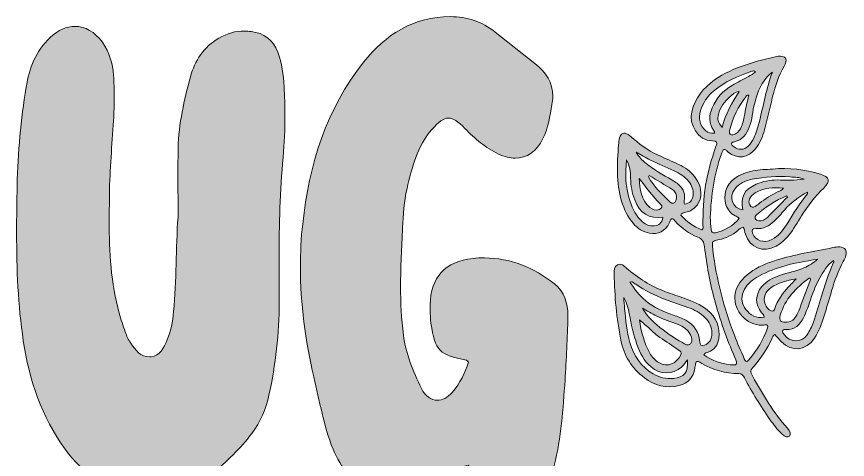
# Model space of a CAD drawing. Header units: inches. Extents: x 153 to 927, y -778 to -302.
# Drawn here: x 467.7 to 914.2, y -540 to -302 of the extents above; entities that cross this region are included whole.
import ezdxf

# ---------------------------------------------------------------- set-up
doc = ezdxf.new("R2010")
doc.units = ezdxf.units.IN
doc.header["$MEASUREMENT"] = 0
doc.layers.add('Layer 1', color=7, linetype='Continuous')

# ---------------------------------------------------------------- blocks, each defined once
blk = doc.blocks.new('block 3')
at = {"layer": 'Layer 1', "true_color": 0xe43b40}
h = blk.add_hatch(color=13, dxfattribs=at)
h.dxf.hatch_style = 2
edge = h.paths.add_edge_path()
edge.add_spline(control_points=[(716.85, -558.62), (714.09, -557.23), (712.84, -554.2), (712.29, -551.16), (712.29, -551.16), (710.64, -543.01), (710.64, -543.01), (707.74, -543.42), (707.04, -545.91), (705.52, -547.56), (697.79, -556.68), (687.16, -561.65), (676.24, -561.65), (670.17, -561.65), (664.09, -560.13), (658.29, -556.96), (648.9, -551.85), (641.71, -544.66), (637.71, -534.44), (632.74, -521.87), (630.52, -508.61), (627.35, -495.63), (622.79, -476.02), (620.17, -456.27), (620.17, -436.38), (620.17, -428.78), (620.58, -421.05), (621.41, -413.45), (624.86, -381.68), (633.98, -351.85), (654.14, -326.43), (665.88, -311.66), (681.08, -301.99), (700.83, -301.99), (709.81, -301.99), (717.82, -304.75), (724.86, -310.27), (724.86, -310.27), (746.27, -327.26), (746.27, -327.26), (752.21, -331.68), (755.8, -337.62), (755.8, -344.94), (755.8, -346.32), (755.66, -347.7), (755.39, -349.22), (754.28, -355.44), (753.45, -361.65), (750.55, -367.46), (747.1, -374.5), (741.99, -378.09), (735.64, -378.09), (732.87, -378.09), (729.83, -377.4), (726.66, -375.88), (719.61, -372.43), (713.95, -367.59), (708.56, -362.07), (704.97, -358.34), (702.35, -356.54), (699.72, -356.54), (697.1, -356.54), (694.48, -358.48), (690.88, -362.62), (683.01, -371.74), (680.11, -383.06), (677.49, -394.39), (675.83, -401.43), (675.55, -408.48), (675.14, -415.52), (674.58, -426.02), (674.03, -436.52), (674.03, -447.01), (674.03, -455.71), (674.45, -464.42), (675.55, -473.12), (676.93, -483.34), (680.8, -492.73), (685.22, -501.85), (687.29, -505.99), (690.47, -508.2), (693.78, -508.2), (696.41, -508.2), (699.31, -506.82), (701.8, -503.92), (706.08, -499.08), (708.7, -493.42), (710.5, -487.76), (709.81, -487.07), (709.81, -486.65), (709.53, -486.65), (694.89, -483.89), (692.68, -481.82), (690.33, -466.76), (690.06, -464.42), (689.92, -461.93), (689.92, -459.44), (689.92, -459.44), (689.92, -456.96), (689.92, -456.96), (690.19, -441.9), (697.93, -433.62), (712.98, -431.96), (715.06, -431.68), (717.13, -431.68), (719.2, -431.68), (733.15, -431.68), (745.58, -436.79), (756.77, -445.63), (762.15, -449.78), (763.95, -455.99), (763.95, -462.62), (763.95, -462.62), (763.95, -463.31), (763.95, -463.31), (763.67, -474.64), (763.12, -486.1), (762.43, -497.43), (761.33, -512.76), (760.36, -528.23), (756.63, -543.28), (754.83, -550.33), (751.24, -555.16), (744.75, -558.06), (742.26, -559.17), (739.64, -560.13), (737.16, -561.38), (734.81, -562.48), (732.6, -562.9), (730.39, -562.9), (725.69, -562.9), (721.27, -560.82), (716.85, -558.62)], knot_values=[0, 0, 0, 0, 1, 1, 1, 2, 2, 2, 3, 3, 3, 4, 4, 4, 5, 5, 5, 6, 6, 6, 7, 7, 7, 8, 8, 8, 9, 9, 9, 10, 10, 10, 11, 11, 11, 12, 12, 12, 13, 13, 13, 14, 14, 14, 15, 15, 15, 16, 16, 16, 17, 17, 17, 18, 18, 18, 19, 19, 19, 20, 20, 20, 21, 21, 21, 22, 22, 22, 23, 23, 23, 24, 24, 24, 25, 25, 25, 26, 26, 26, 27, 27, 27, 28, 28, 28, 29, 29, 29, 30, 30, 30, 31, 31, 31, 32, 32, 32, 33, 33, 33, 34, 34, 34, 35, 35, 35, 36, 36, 36, 37, 37, 37, 38, 38, 38, 39, 39, 39, 40, 40, 40, 41, 41, 41, 42, 42, 42, 43, 43, 43, 44, 44, 44, 44], degree=3, periodic=1)
h = blk.add_hatch(color=13, dxfattribs=at)
h.dxf.hatch_style = 2
edge = h.paths.add_edge_path()
edge.add_spline(control_points=[(493.77, -534.44), (481.06, -517.04), (474.43, -497.29), (471.26, -476.16), (468.36, -456.96), (467.67, -437.62), (467.67, -418.28), (467.67, -409.86), (467.8, -401.3), (467.94, -392.87), (468.22, -375.05), (470.01, -357.51), (472.78, -339.97), (474.43, -329.75), (477.89, -320.49), (485.76, -313.17), (490.04, -309.17), (494.6, -307.24), (499.02, -307.24), (504.41, -307.24), (509.65, -310.14), (513.8, -315.8), (517.67, -321.19), (519.19, -327.12), (519.74, -333.62), (520.01, -337.35), (520.15, -341.07), (520.15, -344.8), (520.15, -349.22), (520.01, -353.51), (519.74, -357.93), (518.91, -371.05), (517.8, -384.17), (517.53, -397.29), (517.53, -397.29), (517.39, -411.79), (517.39, -411.79), (517.39, -428.5), (518.36, -445.08), (522.78, -461.38), (523.74, -464.83), (524.85, -468.15), (526.09, -471.46), (526.78, -473.67), (527.75, -475.74), (528.99, -477.54), (531.48, -481.27), (534.38, -484.86), (539.21, -484.86), (539.21, -484.86), (539.9, -484.86), (539.9, -484.86), (544.74, -484.31), (546.81, -480.02), (548.47, -476.02), (550.54, -471.18), (551.51, -465.94), (552.06, -460.55), (553.72, -443.7), (553.16, -426.71), (554.41, -409.72), (554.41, -409.72), (554.27, -385), (554.27, -385), (554.27, -385), (554.41, -372.57), (554.41, -372.57), (554.82, -359.58), (557.72, -346.88), (561.04, -334.44), (563.52, -325.61), (568.22, -318.28), (576.37, -313.59), (580.79, -310.96), (585.35, -309.72), (590.04, -309.72), (591.29, -309.72), (592.53, -309.86), (593.77, -310), (600.54, -310.83), (605.51, -314.42), (608, -321.05), (610.21, -327.12), (611.17, -333.2), (611.45, -339.69), (611.73, -344.8), (611.87, -349.91), (611.87, -354.89), (611.87, -362.48), (611.59, -370.08), (610.9, -377.54), (609.24, -395.63), (608.69, -413.86), (608.69, -432.1), (608.69, -432.1), (608.83, -455.44), (608.83, -455.44), (608.83, -472.29), (606.89, -488.86), (603.3, -505.44), (601.64, -512.9), (598.74, -519.8), (594.05, -526.02), (587.97, -534.17), (580.37, -540.94), (573.05, -547.98), (569.6, -551.43), (565.18, -553.09), (560.21, -553.92), (552.89, -555.16), (545.57, -555.44), (538.39, -556.27), (536.31, -556.54), (534.38, -556.68), (532.45, -556.68), (515.87, -556.68), (503.58, -547.84), (493.77, -534.44)], knot_values=[0, 0, 0, 0, 1, 1, 1, 2, 2, 2, 3, 3, 3, 4, 4, 4, 5, 5, 5, 6, 6, 6, 7, 7, 7, 8, 8, 8, 9, 9, 9, 10, 10, 10, 11, 11, 11, 12, 12, 12, 13, 13, 13, 14, 14, 14, 15, 15, 15, 16, 16, 16, 17, 17, 17, 18, 18, 18, 19, 19, 19, 20, 20, 20, 21, 21, 21, 22, 22, 22, 23, 23, 23, 24, 24, 24, 25, 25, 25, 26, 26, 26, 27, 27, 27, 28, 28, 28, 29, 29, 29, 30, 30, 30, 31, 31, 31, 32, 32, 32, 33, 33, 33, 34, 34, 34, 35, 35, 35, 36, 36, 36, 37, 37, 37, 38, 38, 38, 39, 39, 39, 39], degree=3, periodic=1)
at = {"layer": 'Layer 1', "lineweight": 0}
for points, knots in [([(716.85, -558.62), (714.09, -557.23), (712.84, -554.2), (712.29, -551.16), (712.29, -551.16), (710.64, -543.01), (710.64, -543.01), (707.74, -543.42), (707.04, -545.91), (705.52, -547.56), (697.79, -556.68), (687.16, -561.65), (676.24, -561.65), (670.17, -561.65), (664.09, -560.13), (658.29, -556.96), (648.9, -551.85), (641.71, -544.66), (637.71, -534.44), (632.74, -521.87), (630.52, -508.61), (627.35, -495.63), (622.79, -476.02), (620.17, -456.27), (620.17, -436.38), (620.17, -428.78), (620.58, -421.05), (621.41, -413.45), (624.86, -381.68), (633.98, -351.85), (654.14, -326.43), (665.88, -311.66), (681.08, -301.99), (700.83, -301.99), (709.81, -301.99), (717.82, -304.75), (724.86, -310.27), (724.86, -310.27), (746.27, -327.26), (746.27, -327.26), (752.21, -331.68), (755.8, -337.62), (755.8, -344.94), (755.8, -346.32), (755.66, -347.7), (755.39, -349.22), (754.28, -355.44), (753.45, -361.65), (750.55, -367.46), (747.1, -374.5), (741.99, -378.09), (735.64, -378.09), (732.87, -378.09), (729.83, -377.4), (726.66, -375.88), (719.61, -372.43), (713.95, -367.59), (708.56, -362.07), (704.97, -358.34), (702.35, -356.54), (699.72, -356.54), (697.1, -356.54), (694.48, -358.48), (690.88, -362.62), (683.01, -371.74), (680.11, -383.06), (677.49, -394.39), (675.83, -401.43), (675.55, -408.48), (675.14, -415.52), (674.58, -426.02), (674.03, -436.52), (674.03, -447.01), (674.03, -455.71), (674.45, -464.42), (675.55, -473.12), (676.93, -483.34), (680.8, -492.73), (685.22, -501.85), (687.29, -505.99), (690.47, -508.2), (693.78, -508.2), (696.41, -508.2), (699.31, -506.82), (701.8, -503.92), (706.08, -499.08), (708.7, -493.42), (710.5, -487.76), (709.81, -487.07), (709.81, -486.65), (709.53, -486.65), (694.89, -483.89), (692.68, -481.82), (690.33, -466.76), (690.06, -464.42), (689.92, -461.93), (689.92, -459.44), (689.92, -459.44), (689.92, -456.96), (689.92, -456.96), (690.19, -441.9), (697.93, -433.62), (712.98, -431.96), (715.06, -431.68), (717.13, -431.68), (719.2, -431.68), (733.15, -431.68), (745.58, -436.79), (756.77, -445.63), (762.15, -449.78), (763.95, -455.99), (763.95, -462.62), (763.95, -462.62), (763.95, -463.31), (763.95, -463.31), (763.67, -474.64), (763.12, -486.1), (762.43, -497.43), (761.33, -512.76), (760.36, -528.23), (756.63, -543.28), (754.83, -550.33), (751.24, -555.16), (744.75, -558.06), (742.26, -559.17), (739.64, -560.13), (737.16, -561.38), (734.81, -562.48), (732.6, -562.9), (730.39, -562.9), (725.69, -562.9), (721.27, -560.82), (716.85, -558.62)], [0, 0, 0, 0, 1, 1, 1, 2, 2, 2, 3, 3, 3, 4, 4, 4, 5, 5, 5, 6, 6, 6, 7, 7, 7, 8, 8, 8, 9, 9, 9, 10, 10, 10, 11, 11, 11, 12, 12, 12, 13, 13, 13, 14, 14, 14, 15, 15, 15, 16, 16, 16, 17, 17, 17, 18, 18, 18, 19, 19, 19, 20, 20, 20, 21, 21, 21, 22, 22, 22, 23, 23, 23, 24, 24, 24, 25, 25, 25, 26, 26, 26, 27, 27, 27, 28, 28, 28, 29, 29, 29, 30, 30, 30, 31, 31, 31, 32, 32, 32, 33, 33, 33, 34, 34, 34, 35, 35, 35, 36, 36, 36, 37, 37, 37, 38, 38, 38, 39, 39, 39, 40, 40, 40, 41, 41, 41, 42, 42, 42, 43, 43, 43, 44, 44, 44, 44]), ([(493.77, -534.44), (481.06, -517.04), (474.43, -497.29), (471.26, -476.16), (468.36, -456.96), (467.67, -437.62), (467.67, -418.28), (467.67, -409.86), (467.8, -401.3), (467.94, -392.87), (468.22, -375.05), (470.01, -357.51), (472.78, -339.97), (474.43, -329.75), (477.89, -320.49), (485.76, -313.17), (490.04, -309.17), (494.6, -307.24), (499.02, -307.24), (504.41, -307.24), (509.65, -310.14), (513.8, -315.8), (517.67, -321.19), (519.19, -327.12), (519.74, -333.62), (520.01, -337.35), (520.15, -341.07), (520.15, -344.8), (520.15, -349.22), (520.01, -353.51), (519.74, -357.93), (518.91, -371.05), (517.8, -384.17), (517.53, -397.29), (517.53, -397.29), (517.39, -411.79), (517.39, -411.79), (517.39, -428.5), (518.36, -445.08), (522.78, -461.38), (523.74, -464.83), (524.85, -468.15), (526.09, -471.46), (526.78, -473.67), (527.75, -475.74), (528.99, -477.54), (531.48, -481.27), (534.38, -484.86), (539.21, -484.86), (539.21, -484.86), (539.9, -484.86), (539.9, -484.86), (544.74, -484.31), (546.81, -480.02), (548.47, -476.02), (550.54, -471.18), (551.51, -465.94), (552.06, -460.55), (553.72, -443.7), (553.16, -426.71), (554.41, -409.72), (554.41, -409.72), (554.27, -385), (554.27, -385), (554.27, -385), (554.41, -372.57), (554.41, -372.57), (554.82, -359.58), (557.72, -346.88), (561.04, -334.44), (563.52, -325.61), (568.22, -318.28), (576.37, -313.59), (580.79, -310.96), (585.35, -309.72), (590.04, -309.72), (591.29, -309.72), (592.53, -309.86), (593.77, -310), (600.54, -310.83), (605.51, -314.42), (608, -321.05), (610.21, -327.12), (611.17, -333.2), (611.45, -339.69), (611.73, -344.8), (611.87, -349.91), (611.87, -354.89), (611.87, -362.48), (611.59, -370.08), (610.9, -377.54), (609.24, -395.63), (608.69, -413.86), (608.69, -432.1), (608.69, -432.1), (608.83, -455.44), (608.83, -455.44), (608.83, -472.29), (606.89, -488.86), (603.3, -505.44), (601.64, -512.9), (598.74, -519.8), (594.05, -526.02), (587.97, -534.17), (580.37, -540.94), (573.05, -547.98), (569.6, -551.43), (565.18, -553.09), (560.21, -553.92), (552.89, -555.16), (545.57, -555.44), (538.39, -556.27), (536.31, -556.54), (534.38, -556.68), (532.45, -556.68), (515.87, -556.68), (503.58, -547.84), (493.77, -534.44)], [0, 0, 0, 0, 1, 1, 1, 2, 2, 2, 3, 3, 3, 4, 4, 4, 5, 5, 5, 6, 6, 6, 7, 7, 7, 8, 8, 8, 9, 9, 9, 10, 10, 10, 11, 11, 11, 12, 12, 12, 13, 13, 13, 14, 14, 14, 15, 15, 15, 16, 16, 16, 17, 17, 17, 18, 18, 18, 19, 19, 19, 20, 20, 20, 21, 21, 21, 22, 22, 22, 23, 23, 23, 24, 24, 24, 25, 25, 25, 26, 26, 26, 27, 27, 27, 28, 28, 28, 29, 29, 29, 30, 30, 30, 31, 31, 31, 32, 32, 32, 33, 33, 33, 34, 34, 34, 35, 35, 35, 36, 36, 36, 37, 37, 37, 38, 38, 38, 39, 39, 39, 39])]:
    blk.add_open_spline(points, degree=3, knots=knots, dxfattribs=at)
blk = doc.blocks.new('block 7')
at = {"layer": 'Layer 1', "true_color": 0x278121}
h = blk.add_hatch(color=86, dxfattribs=at)
h.dxf.hatch_style = 2
edge = h.paths.add_edge_path()
edge.add_spline(control_points=[(790.58, -435.4), (792.61, -434.41), (794, -435.96), (795.37, -437.14), (801.66, -442.56), (808.62, -446.88), (816.37, -449.84), (819.68, -451.1), (823.05, -452.18), (826.39, -453.37), (830.8, -454.95), (835.19, -456.61), (838.87, -459.65), (843.73, -463.68), (845.93, -468.82), (845.02, -475.11), (844.53, -478.51), (842.75, -481.03), (839.42, -482.3), (838.61, -482.61), (837.59, -482.58), (836.93, -483.81), (841.25, -486.7), (846, -488.42), (851.12, -489.08), (854.99, -489.58), (855.3, -488.96), (853.71, -485.28), (849.29, -475.11), (845.6, -464.68), (842.7, -453.97), (840.2, -444.69), (838.53, -435.25), (837.41, -425.72), (837.13, -423.26), (836.34, -421.56), (833.81, -420.53), (829.1, -418.64), (825.09, -415.59), (821.56, -411.93), (821.04, -411.39), (820.71, -410.51), (819.7, -410.61), (818.88, -411.18), (818.82, -412.16), (818.44, -412.96), (816.42, -417.26), (812.42, -419.3), (807.76, -418.37), (804.26, -417.68), (801.43, -415.9), (799.13, -413.19), (796.12, -409.64), (794.18, -405.55), (792.82, -401.14), (789.75, -391.2), (790.43, -381.07), (791.2, -370.93), (791.29, -369.68), (791.4, -368.41), (791.69, -367.2), (792.3, -364.63), (794.11, -363.91), (796.29, -365.36), (797.33, -366.05), (798.29, -366.87), (799.24, -367.7), (803.72, -371.67), (808.66, -374.88), (814.19, -377.22), (817.76, -378.74), (821.27, -380.4), (824.79, -382.05), (828.07, -383.6), (830.73, -386.02), (832.73, -388.94), (838.45, -397.31), (834.49, -405.85), (826.7, -407.33), (826, -407.47), (825.03, -407.36), (824.62, -408.61), (827.76, -412.15), (831.45, -414.98), (835.92, -416.57), (836.8, -415.85), (836.57, -415.14), (836.56, -414.48), (836.54, -407.17), (836.68, -399.89), (837.94, -392.65), (839.18, -385.55), (841.11, -378.64), (843.53, -371.85), (844.42, -369.32), (844.17, -368.8), (841.69, -368.83), (833.72, -368.92), (828.81, -359.5), (830.48, -353.16), (832.41, -345.83), (836.65, -340.29), (842.78, -336.03), (853.06, -328.88), (864.93, -325.99), (876.88, -323.33), (877.33, -323.23), (877.8, -323.23), (878.25, -323.24), (880.84, -323.34), (881.74, -324.64), (880.87, -327.07), (880.68, -327.61), (880.41, -328.12), (880.13, -328.61), (877.15, -333.94), (875.22, -339.65), (873.82, -345.57), (872.45, -351.35), (871.09, -357.12), (869.62, -362.87), (868.69, -366.56), (867.13, -369.98), (864.78, -373.01), (860.88, -378.04), (854.99, -378.74), (850.07, -374.75), (849.62, -374.39), (849.22, -373.97), (848.77, -373.63), (848.06, -373.09), (847.5, -373.3), (847.14, -374.07), (846.9, -374.58), (846.72, -375.12), (846.52, -375.66), (842.43, -386.71), (840.94, -398.22), (840.49, -409.91), (840.41, -412.06), (840.8, -414.23), (840.97, -416.38), (841.08, -417.78), (841.71, -418.49), (843.2, -418.18), (848.39, -417.09), (852.56, -414.38), (856.04, -410.57), (855.39, -409.49), (854.55, -409.35), (853.84, -409.03), (851.28, -407.85), (849.79, -405.76), (848.91, -403.18), (847.2, -398.14), (849.04, -392.3), (853.34, -389.1), (856.33, -386.87), (859.79, -385.77), (863.38, -384.92), (866.85, -384.09), (870.42, -384.2), (873.93, -383.89), (882.67, -383.1), (891.27, -384.14), (899.64, -386.69), (904.67, -388.22), (905.15, -390.48), (901.42, -394.1), (896.81, -398.58), (892.93, -403.63), (889.52, -409.07), (887.34, -412.55), (885.35, -416.16), (882.76, -419.38), (880.81, -421.81), (878.58, -423.88), (875.81, -425.36), (868.87, -429.08), (861.84, -426.31), (859.32, -418.84), (858.92, -417.68), (858.99, -416.36), (858.12, -415.22), (856.88, -415.39), (856.12, -416.29), (855.27, -416.98), (852.28, -419.4), (848.91, -421.17), (845.17, -421.83), (840.86, -422.6), (841.5, -423.26), (841.8, -426.9), (841.81, -427.13), (841.86, -427.35), (841.89, -427.58), (843.8, -443.31), (847.84, -458.5), (853.45, -473.28), (855.07, -477.55), (856.92, -481.73), (858.76, -485.91), (859.5, -487.59), (860.1, -487.72), (861.2, -486.46), (865.58, -481.4), (869.01, -475.78), (871.22, -469.44), (871.69, -468.07), (871.13, -467.49), (869.72, -467.66), (869.27, -467.71), (868.82, -467.81), (868.36, -467.82), (860, -467.96), (852.89, -460.19), (853.74, -451.88), (854.3, -446.41), (857.67, -442.76), (861.74, -439.66), (865.98, -436.44), (870.87, -434.51), (875.91, -432.94), (885.84, -429.81), (896.13, -428.21), (906.3, -426.15), (907.53, -425.9), (908.8, -425.73), (910.04, -425.79), (912.93, -425.91), (914.16, -427.66), (913.34, -430.4), (913.02, -431.49), (912.5, -432.53), (911.97, -433.53), (909.3, -438.6), (907.23, -443.91), (905.67, -449.42), (904.39, -453.93), (903.02, -458.4), (901.67, -462.89), (900.42, -467.05), (898.88, -471.11), (896.48, -474.77), (892, -481.59), (884.55, -482.44), (878.71, -476.76), (877.49, -475.57), (876.42, -474.23), (875.14, -472.82), (874, -473.41), (873.94, -474.42), (873.56, -475.22), (871.03, -480.5), (867.85, -485.36), (864.01, -489.77), (861.78, -492.35), (861.64, -492.35), (863.29, -495.34), (868.73, -505.12), (874.35, -514.79), (881.93, -523.15), (883.52, -524.9), (883.82, -526.53), (883, -527.41), (882.12, -528.34), (880.68, -527.94), (878.86, -526.21), (876.44, -523.93), (874.47, -521.26), (872.57, -518.54), (867.53, -511.33), (862.91, -503.86), (858.78, -496.08), (858.13, -494.85), (857.55, -493.82), (855.77, -493.84), (848.63, -493.91), (842.04, -491.88), (835.89, -488.33), (832.99, -486.67), (832.83, -486.75), (832.3, -489.95), (832.24, -490.28), (832.22, -490.63), (832.17, -490.97), (831.44, -495.93), (828.57, -499.01), (823.77, -500.22), (816.86, -501.95), (810.62, -500.29), (805.05, -496.07), (798.31, -490.97), (794.05, -484.23), (792.43, -475.94), (790.13, -464.15), (789.02, -452.23), (788.8, -440.22), (788.77, -438.41), (788.61, -436.36), (790.58, -435.4)], knot_values=[0, 0, 0, 0, 1, 1, 1, 2, 2, 2, 3, 3, 3, 4, 4, 4, 5, 5, 5, 6, 6, 6, 7, 7, 7, 8, 8, 8, 9, 9, 9, 10, 10, 10, 11, 11, 11, 12, 12, 12, 13, 13, 13, 14, 14, 14, 15, 15, 15, 16, 16, 16, 17, 17, 17, 18, 18, 18, 19, 19, 19, 20, 20, 20, 21, 21, 21, 22, 22, 22, 23, 23, 23, 24, 24, 24, 25, 25, 25, 26, 26, 26, 27, 27, 27, 28, 28, 28, 29, 29, 29, 30, 30, 30, 31, 31, 31, 32, 32, 32, 33, 33, 33, 34, 34, 34, 35, 35, 35, 36, 36, 36, 37, 37, 37, 38, 38, 38, 39, 39, 39, 40, 40, 40, 41, 41, 41, 42, 42, 42, 43, 43, 43, 44, 44, 44, 45, 45, 45, 46, 46, 46, 47, 47, 47, 48, 48, 48, 49, 49, 49, 50, 50, 50, 51, 51, 51, 52, 52, 52, 53, 53, 53, 54, 54, 54, 55, 55, 55, 56, 56, 56, 57, 57, 57, 58, 58, 58, 59, 59, 59, 60, 60, 60, 61, 61, 61, 62, 62, 62, 63, 63, 63, 64, 64, 64, 65, 65, 65, 66, 66, 66, 67, 67, 67, 68, 68, 68, 69, 69, 69, 70, 70, 70, 71, 71, 71, 72, 72, 72, 73, 73, 73, 74, 74, 74, 75, 75, 75, 76, 76, 76, 77, 77, 77, 78, 78, 78, 79, 79, 79, 80, 80, 80, 81, 81, 81, 82, 82, 82, 83, 83, 83, 84, 84, 84, 85, 85, 85, 86, 86, 86, 87, 87, 87, 88, 88, 88, 89, 89, 89, 90, 90, 90, 91, 91, 91, 92, 92, 92, 93, 93, 93, 94, 94, 94, 95, 95, 95, 96, 96, 96, 97, 97, 97, 98, 98, 98, 99, 99, 99, 100, 100, 100, 100], degree=3, periodic=1)
edge = h.paths.add_edge_path()
edge.add_spline(control_points=[(880.15, -472.84), (883.06, -476.96), (889.6, -477.75), (892.53, -472.95), (893.85, -470.8), (895.13, -468.66), (895.9, -466.27), (897.4, -461.61), (898.93, -456.95), (900.27, -452.24), (901.98, -446.21), (903.97, -440.28), (906.56, -434.57), (906.74, -434.18), (907.06, -433.8), (906.66, -433.15), (903.32, -435.53), (901.27, -438.91), (899.34, -442.34), (896.92, -446.62), (895.32, -451.26), (893.72, -455.89), (892.79, -458.58), (891.8, -461.26), (890.59, -463.83), (888.77, -467.72), (885.82, -470.14), (881.3, -470.21), (880.64, -470.22), (879.82, -470.06), (879.43, -470.74), (878.93, -471.62), (879.72, -472.22), (880.15, -472.84)], knot_values=[0, 0, 0, 0, 1, 1, 1, 2, 2, 2, 3, 3, 3, 4, 4, 4, 5, 5, 5, 6, 6, 6, 7, 7, 7, 8, 8, 8, 9, 9, 9, 10, 10, 10, 11, 11, 11, 11], degree=3, periodic=1)
edge = h.paths.add_edge_path()
edge.add_spline(control_points=[(878.91, -436.41), (874.2, -437.88), (869.62, -439.61), (865.39, -442.14), (862.29, -444), (859.74, -446.39), (858.28, -449.78), (856.78, -453.27), (857.36, -456.55), (859.64, -459.43), (862.1, -462.52), (865.18, -464.41), (869.39, -463.46), (869.55, -462.18), (868.56, -461.77), (868.02, -461.1), (864.47, -456.69), (864.52, -451.37), (868.23, -447.04), (870.77, -444.09), (874.07, -442.34), (877.69, -441.11), (882, -439.65), (886.52, -438.88), (890.75, -437.05), (893.48, -435.87), (895.89, -434.26), (898.19, -432.33), (891.7, -433.53), (885.2, -434.46), (878.91, -436.41)], knot_values=[0, 0, 0, 0, 1, 1, 1, 2, 2, 2, 3, 3, 3, 4, 4, 4, 5, 5, 5, 6, 6, 6, 7, 7, 7, 8, 8, 8, 9, 9, 9, 10, 10, 10, 10], degree=3, periodic=1)
edge = h.paths.add_edge_path()
edge.add_spline(control_points=[(881.03, -466.25), (883.3, -466.17), (885.29, -465.3), (886.47, -463.24), (887.26, -461.86), (887.95, -460.41), (888.52, -458.93), (890.42, -453.92), (892.25, -448.89), (894.11, -443.87), (894.26, -443.46), (894.51, -443.04), (894.18, -442.6), (893.96, -442.6), (893.69, -442.52), (893.55, -442.62), (886.54, -447.77), (880.6, -453.76), (878.12, -462.45), (877.36, -465.14), (878.23, -466.36), (881.03, -466.25)], knot_values=[0, 0, 0, 0, 1, 1, 1, 2, 2, 2, 3, 3, 3, 4, 4, 4, 5, 5, 5, 6, 6, 6, 7, 7, 7, 7], degree=3, periodic=1)
edge = h.paths.add_edge_path()
edge.add_spline(control_points=[(863.25, -418.42), (864.64, -422.42), (869.22, -424), (873.47, -421.8), (877.13, -419.92), (879.62, -416.79), (881.76, -413.38), (885.22, -407.88), (888.45, -402.24), (892.64, -397.24), (892.74, -397.12), (892.68, -396.85), (892.72, -396.25), (888, -398.97), (883.73, -401.87), (880.36, -405.93), (878.61, -408.05), (876.72, -410.01), (874.75, -411.9), (872.02, -414.52), (868.93, -416.21), (864.96, -415.91), (863.04, -415.77), (862.61, -416.55), (863.25, -418.42)], knot_values=[0, 0, 0, 0, 1, 1, 1, 2, 2, 2, 3, 3, 3, 4, 4, 4, 5, 5, 5, 6, 6, 6, 7, 7, 7, 8, 8, 8, 8], degree=3, periodic=1)
edge = h.paths.add_edge_path()
edge.add_spline(control_points=[(865.17, -392.12), (868.75, -390.55), (872.53, -389.73), (876.49, -389.79), (881.27, -389.86), (886.05, -390.04), (890.86, -389.41), (888.53, -388.19), (885.9, -388.35), (883.42, -388.14), (876.57, -387.56), (869.73, -388.06), (862.99, -389.39), (859.35, -390.11), (855.99, -391.52), (853.65, -394.65), (850.28, -399.15), (852.36, -404.91), (857.97, -405.9), (856.66, -398.66), (858.59, -394.99), (865.17, -392.12)], knot_values=[0, 0, 0, 0, 1, 1, 1, 2, 2, 2, 3, 3, 3, 4, 4, 4, 5, 5, 5, 6, 6, 6, 7, 7, 7, 7], degree=3, periodic=1)
edge = h.paths.add_edge_path()
edge.add_spline(control_points=[(873.29, -460.13), (874.62, -460.71), (874.84, -459.63), (875.14, -458.8), (876.72, -454.44), (879.34, -450.75), (882.42, -447.35), (883.62, -446.03), (884.88, -444.77), (886.61, -442.96), (881.33, -443.79), (877.02, -445.02), (873.2, -447.63), (871.74, -448.62), (870.64, -449.88), (869.93, -451.48), (868.55, -454.62), (870.14, -458.74), (873.29, -460.13)], knot_values=[0, 0, 0, 0, 1, 1, 1, 2, 2, 2, 3, 3, 3, 4, 4, 4, 5, 5, 5, 6, 6, 6, 6], degree=3, periodic=1)
edge = h.paths.add_edge_path()
edge.add_spline(control_points=[(881.95, -398.97), (881.8, -398.77), (881.64, -398.58), (881.48, -398.39), (875.47, -400.66), (870.3, -404.35), (865.4, -408.44), (864.76, -408.97), (864.33, -409.67), (864.65, -410.54), (864.97, -411.41), (865.74, -411.64), (866.58, -411.71), (868.41, -411.85), (869.95, -411.12), (871.2, -409.88), (874.81, -406.27), (878.38, -402.61), (881.95, -398.97)], knot_values=[0, 0, 0, 0, 1, 1, 1, 2, 2, 2, 3, 3, 3, 4, 4, 4, 5, 5, 5, 6, 6, 6, 6], degree=3, periodic=1)
edge = h.paths.add_edge_path()
edge.add_spline(control_points=[(861.7, -403.18), (862.49, -404.68), (863.22, -404.9), (864.69, -403.96), (865.45, -403.48), (866.16, -402.9), (866.88, -402.33), (870.04, -399.87), (873.44, -397.8), (877.04, -396.03), (877.9, -395.6), (878.91, -395.33), (879.77, -394.25), (874.22, -393.46), (869.27, -394.14), (864.65, -396.75), (863.33, -397.49), (862.29, -398.51), (861.62, -399.9), (861.09, -401.03), (861.14, -402.1), (861.7, -403.18)], knot_values=[0, 0, 0, 0, 1, 1, 1, 2, 2, 2, 3, 3, 3, 4, 4, 4, 5, 5, 5, 6, 6, 6, 7, 7, 7, 7], degree=3, periodic=1)
edge = h.paths.add_edge_path()
edge.add_spline(control_points=[(853.11, -371.86), (855.71, -373.86), (858.38, -373.75), (860.86, -371.55), (862.17, -370.39), (863.05, -368.94), (863.8, -367.38), (865.18, -364.49), (866.13, -361.44), (866.88, -358.34), (869.04, -349.5), (870.69, -340.52), (873.84, -331.88), (870.29, -334.51), (868.04, -337.99), (866.47, -341.96), (864.78, -346.22), (863.65, -350.63), (863.01, -355.17), (862.7, -357.32), (862.23, -359.43), (861.46, -361.46), (860, -365.27), (857.64, -368.18), (853.51, -369.3), (852.88, -369.47), (851.99, -369.42), (851.93, -370.29), (851.87, -371.03), (852.57, -371.44), (853.11, -371.86)], knot_values=[0, 0, 0, 0, 1, 1, 1, 2, 2, 2, 3, 3, 3, 4, 4, 4, 5, 5, 5, 6, 6, 6, 7, 7, 7, 8, 8, 8, 9, 9, 9, 10, 10, 10, 10], degree=3, periodic=1)
edge = h.paths.add_edge_path()
edge.add_spline(control_points=[(862.73, -331.39), (855.31, -333.83), (848.25, -336.96), (842.2, -342.04), (838.88, -344.83), (836.58, -348.33), (835.29, -352.44), (833.86, -356.97), (834.89, -360.74), (838.08, -363.3), (839.55, -364.48), (840.33, -364.7), (842.73, -364.61), (842.94, -363.97), (842.53, -363.52), (842.22, -363.07), (839.54, -359.2), (839.68, -355.14), (841.47, -351.02), (843.72, -345.84), (847.33, -341.8), (852.2, -338.95), (855.06, -337.29), (858.02, -335.8), (860.93, -334.22), (862.29, -333.48), (863.67, -332.74), (864.86, -331.66), (864.01, -330.82), (863.34, -331.19), (862.73, -331.39)], knot_values=[0, 0, 0, 0, 1, 1, 1, 2, 2, 2, 3, 3, 3, 4, 4, 4, 5, 5, 5, 6, 6, 6, 7, 7, 7, 8, 8, 8, 9, 9, 9, 10, 10, 10, 10], degree=3, periodic=1)
edge = h.paths.add_edge_path()
edge.add_spline(control_points=[(851.21, -365.24), (852.17, -366.05), (853.16, -365.45), (854.04, -364.94), (855.57, -364.06), (856.54, -362.69), (857.21, -361.07), (858.14, -358.85), (858.71, -356.53), (859.04, -354.18), (859.51, -350.83), (860.39, -347.57), (861.18, -344.28), (860.18, -344.06), (859.88, -344.63), (859.56, -345.05), (855.57, -350.37), (852.52, -356.15), (851.04, -362.69), (850.85, -363.56), (850.38, -364.54), (851.21, -365.24)], knot_values=[0, 0, 0, 0, 1, 1, 1, 2, 2, 2, 3, 3, 3, 4, 4, 4, 5, 5, 5, 6, 6, 6, 7, 7, 7, 7], degree=3, periodic=1)
edge = h.paths.add_edge_path()
edge.add_spline(control_points=[(846.91, -361.5), (848.67, -354.25), (851.88, -348.35), (856.08, -342.23), (853.43, -342.54), (852.32, -343.89), (851.09, -344.96), (848.1, -347.54), (845.92, -350.67), (844.86, -354.53), (844.22, -356.9), (844.58, -358.98), (846.91, -361.5)], knot_values=[0, 0, 0, 0, 1, 1, 1, 2, 2, 2, 3, 3, 3, 4, 4, 4, 4], degree=3, periodic=1)
edge = h.paths.add_edge_path()
edge.add_spline(control_points=[(834.78, -476.7), (834.91, -478.75), (835.39, -479.07), (837.3, -478.5), (839.92, -477.71), (841.53, -475.29), (841.37, -472.11), (841.21, -468.93), (840.07, -466.13), (837.79, -463.84), (835.14, -461.2), (831.93, -459.53), (828.47, -458.27), (824.4, -456.79), (820.3, -455.43), (816.23, -453.96), (810.63, -451.94), (805.37, -449.24), (800.46, -445.87), (799.81, -445.41), (799.12, -445), (798.43, -444.61), (798.28, -444.53), (798.02, -444.64), (797.32, -444.72), (799.86, -448.43), (802.28, -451.89), (805.64, -454.63), (810.12, -458.3), (815.3, -460.62), (820.74, -462.43), (823.01, -463.18), (825.27, -463.98), (827.35, -465.18), (831.79, -467.74), (834.44, -471.47), (834.78, -476.7)], knot_values=[0, 0, 0, 0, 1, 1, 1, 2, 2, 2, 3, 3, 3, 4, 4, 4, 5, 5, 5, 6, 6, 6, 7, 7, 7, 8, 8, 8, 9, 9, 9, 10, 10, 10, 11, 11, 11, 12, 12, 12, 12], degree=3, periodic=1)
edge = h.paths.add_edge_path()
edge.add_spline(control_points=[(826.64, -400.12), (826.56, -401), (826.12, -401.88), (826.56, -402.78), (829.45, -402.38), (830.92, -400.94), (831.22, -398.05), (831.51, -395.19), (830.62, -392.65), (828.78, -390.46), (826.68, -387.96), (823.99, -386.29), (821.06, -384.96), (816.81, -383.02), (812.56, -381.07), (808.32, -379.11), (805.69, -377.89), (803.28, -376.25), (800.73, -374.77), (801.99, -377.29), (803.87, -379.19), (805.99, -380.89), (810.27, -384.34), (815.08, -386.95), (819.78, -389.75), (820.75, -390.33), (821.77, -390.87), (822.67, -391.55), (825.48, -393.7), (826.99, -396.47), (826.64, -400.12)], knot_values=[0, 0, 0, 0, 1, 1, 1, 2, 2, 2, 3, 3, 3, 4, 4, 4, 5, 5, 5, 6, 6, 6, 7, 7, 7, 8, 8, 8, 9, 9, 9, 10, 10, 10, 10], degree=3, periodic=1)
edge = h.paths.add_edge_path()
edge.add_spline(control_points=[(829.92, -477.79), (831.32, -476.38), (830.51, -474.57), (829.76, -473.01), (828.39, -470.17), (826, -468.53), (823.15, -467.39), (819.35, -465.88), (815.37, -464.8), (811.68, -462.94), (809.04, -461.62), (806.45, -460.23), (803.96, -458.63), (805.88, -462.34), (808.84, -465.06), (811.84, -467.65), (816.07, -471.29), (820.67, -474.49), (825.56, -477.22), (826.88, -477.95), (828.51, -479.23), (829.92, -477.79)], knot_values=[0, 0, 0, 0, 1, 1, 1, 2, 2, 2, 3, 3, 3, 4, 4, 4, 5, 5, 5, 6, 6, 6, 7, 7, 7, 7], degree=3, periodic=1)
edge = h.paths.add_edge_path()
edge.add_spline(control_points=[(794.43, -459.01), (795.01, -465.13), (795.64, -471.26), (797.28, -477.2), (799.28, -484.4), (803.34, -490.15), (809.85, -494), (813.17, -495.97), (816.79, -496.88), (820.65, -496.48), (826.48, -495.89), (828.75, -493.06), (828.27, -486.38), (827.06, -488.14), (826.18, -489.33), (825.07, -490.3), (820.18, -494.62), (813.54, -494.55), (808.62, -490.28), (804.86, -487.01), (802.73, -482.78), (801.07, -478.26), (799.11, -472.89), (798.08, -467.28), (796.92, -461.71), (796.31, -458.71), (795.78, -455.67), (793.93, -452.94), (794.09, -454.96), (794.24, -456.98), (794.43, -459.01)], knot_values=[0, 0, 0, 0, 1, 1, 1, 2, 2, 2, 3, 3, 3, 4, 4, 4, 5, 5, 5, 6, 6, 6, 7, 7, 7, 8, 8, 8, 9, 9, 9, 10, 10, 10, 10], degree=3, periodic=1)
edge = h.paths.add_edge_path()
edge.add_spline(control_points=[(802.43, -464.99), (803.19, -471.29), (804.89, -477.25), (807.96, -482.78), (809.15, -484.93), (810.78, -486.66), (812.83, -487.95), (817.42, -490.87), (822.6, -488.27), (824.66, -483.72), (825.3, -482.32), (824.31, -481.7), (823.3, -481.04), (819.97, -478.85), (816.67, -476.61), (813.37, -474.38), (811.39, -473.04), (809.61, -471.45), (807.91, -469.75), (806.23, -468.07), (804.21, -466.75), (802.43, -464.99)], knot_values=[0, 0, 0, 0, 1, 1, 1, 2, 2, 2, 3, 3, 3, 4, 4, 4, 5, 5, 5, 6, 6, 6, 7, 7, 7, 7], degree=3, periodic=1)
edge = h.paths.add_edge_path()
edge.add_spline(control_points=[(818.9, -401.64), (820.25, -402.88), (821.38, -402.52), (821.98, -400.8), (822.56, -399.11), (822.55, -397.45), (821.28, -396.01), (820.98, -395.66), (820.7, -395.27), (820.32, -395.04), (816.11, -392.47), (811.89, -389.93), (807.66, -387.38), (807.51, -387.63), (807.36, -387.87), (807.2, -388.11), (810.25, -393.34), (814.5, -397.57), (818.9, -401.64)], knot_values=[0, 0, 0, 0, 1, 1, 1, 2, 2, 2, 3, 3, 3, 4, 4, 4, 5, 5, 5, 6, 6, 6, 6], degree=3, periodic=1)
edge = h.paths.add_edge_path()
edge.add_spline(control_points=[(797.67, -388.77), (797.61, -385.35), (797.08, -382.02), (795.48, -378.92), (794.66, -386.5), (794.84, -393.99), (797.39, -401.28), (798.82, -405.4), (800.66, -409.29), (804.07, -412.24), (805.89, -413.81), (807.95, -414.59), (810.34, -414.43), (813.17, -414.24), (814.24, -413.2), (815.04, -409.78), (807.75, -410.93), (802.41, -407.64), (799.84, -400.49), (798.48, -396.72), (797.72, -392.81), (797.67, -388.77)], knot_values=[0, 0, 0, 0, 1, 1, 1, 2, 2, 2, 3, 3, 3, 4, 4, 4, 5, 5, 5, 6, 6, 6, 7, 7, 7, 7], degree=3, periodic=1)
edge = h.paths.add_edge_path()
edge.add_spline(control_points=[(802.29, -389.07), (802.79, -394.75), (803.02, -400.52), (808.01, -404.52), (809.53, -405.73), (811.1, -406.45), (813.05, -405.58), (814.66, -404.87), (814.96, -404.03), (813.71, -402.76), (809.53, -398.54), (805.98, -393.83), (802.29, -389.07)], knot_values=[0, 0, 0, 0, 1, 1, 1, 2, 2, 2, 3, 3, 3, 4, 4, 4, 4], degree=3, periodic=1)
at = {"layer": 'Layer 1', "lineweight": 0}
for points, knots in [([(790.58, -435.4), (792.61, -434.41), (794, -435.96), (795.37, -437.14), (801.66, -442.56), (808.62, -446.88), (816.37, -449.84), (819.68, -451.1), (823.05, -452.18), (826.39, -453.37), (830.8, -454.95), (835.19, -456.61), (838.87, -459.65), (843.73, -463.68), (845.93, -468.82), (845.02, -475.11), (844.53, -478.51), (842.75, -481.03), (839.42, -482.3), (838.61, -482.61), (837.59, -482.58), (836.93, -483.81), (841.25, -486.7), (846, -488.42), (851.12, -489.08), (854.99, -489.58), (855.3, -488.96), (853.71, -485.28), (849.29, -475.11), (845.6, -464.68), (842.7, -453.97), (840.2, -444.69), (838.53, -435.25), (837.41, -425.72), (837.13, -423.26), (836.34, -421.56), (833.81, -420.53), (829.1, -418.64), (825.09, -415.59), (821.56, -411.93), (821.04, -411.39), (820.71, -410.51), (819.7, -410.61), (818.88, -411.18), (818.82, -412.16), (818.44, -412.96), (816.42, -417.26), (812.42, -419.3), (807.76, -418.37), (804.26, -417.68), (801.43, -415.9), (799.13, -413.19), (796.12, -409.64), (794.18, -405.55), (792.82, -401.14), (789.75, -391.2), (790.43, -381.07), (791.2, -370.93), (791.29, -369.68), (791.4, -368.41), (791.69, -367.2), (792.3, -364.63), (794.11, -363.91), (796.29, -365.36), (797.33, -366.05), (798.29, -366.87), (799.24, -367.7), (803.72, -371.67), (808.66, -374.88), (814.19, -377.22), (817.76, -378.74), (821.27, -380.4), (824.79, -382.05), (828.07, -383.6), (830.73, -386.02), (832.73, -388.94), (838.45, -397.31), (834.49, -405.85), (826.7, -407.33), (826, -407.47), (825.03, -407.36), (824.62, -408.61), (827.76, -412.15), (831.45, -414.98), (835.92, -416.57), (836.8, -415.85), (836.57, -415.14), (836.56, -414.48), (836.54, -407.17), (836.68, -399.89), (837.94, -392.65), (839.18, -385.55), (841.11, -378.64), (843.53, -371.85), (844.42, -369.32), (844.17, -368.8), (841.69, -368.83), (833.72, -368.92), (828.81, -359.5), (830.48, -353.16), (832.41, -345.83), (836.65, -340.29), (842.78, -336.03), (853.06, -328.88), (864.93, -325.99), (876.88, -323.33), (877.33, -323.23), (877.8, -323.23), (878.25, -323.24), (880.84, -323.34), (881.74, -324.64), (880.87, -327.07), (880.68, -327.61), (880.41, -328.12), (880.13, -328.61), (877.15, -333.94), (875.22, -339.65), (873.82, -345.57), (872.45, -351.35), (871.09, -357.12), (869.62, -362.87), (868.69, -366.56), (867.13, -369.98), (864.78, -373.01), (860.88, -378.04), (854.99, -378.74), (850.07, -374.75), (849.62, -374.39), (849.22, -373.97), (848.77, -373.63), (848.06, -373.09), (847.5, -373.3), (847.14, -374.07), (846.9, -374.58), (846.72, -375.12), (846.52, -375.66), (842.43, -386.71), (840.94, -398.22), (840.49, -409.91), (840.41, -412.06), (840.8, -414.23), (840.97, -416.38), (841.08, -417.78), (841.71, -418.49), (843.2, -418.18), (848.39, -417.09), (852.56, -414.38), (856.04, -410.57), (855.39, -409.49), (854.55, -409.35), (853.84, -409.03), (851.28, -407.85), (849.79, -405.76), (848.91, -403.18), (847.2, -398.14), (849.04, -392.3), (853.34, -389.1), (856.33, -386.87), (859.79, -385.77), (863.38, -384.92), (866.85, -384.09), (870.42, -384.2), (873.93, -383.89), (882.67, -383.1), (891.27, -384.14), (899.64, -386.69), (904.67, -388.22), (905.15, -390.48), (901.42, -394.1), (896.81, -398.58), (892.93, -403.63), (889.52, -409.07), (887.34, -412.55), (885.35, -416.16), (882.76, -419.38), (880.81, -421.81), (878.58, -423.88), (875.81, -425.36), (868.87, -429.08), (861.84, -426.31), (859.32, -418.84), (858.92, -417.68), (858.99, -416.36), (858.12, -415.22), (856.88, -415.39), (856.12, -416.29), (855.27, -416.98), (852.28, -419.4), (848.91, -421.17), (845.17, -421.83), (840.86, -422.6), (841.5, -423.26), (841.8, -426.9), (841.81, -427.13), (841.86, -427.35), (841.89, -427.58), (843.8, -443.31), (847.84, -458.5), (853.45, -473.28), (855.07, -477.55), (856.92, -481.73), (858.76, -485.91), (859.5, -487.59), (860.1, -487.72), (861.2, -486.46), (865.58, -481.4), (869.01, -475.78), (871.22, -469.44), (871.69, -468.07), (871.13, -467.49), (869.72, -467.66), (869.27, -467.71), (868.82, -467.81), (868.36, -467.82), (860, -467.96), (852.89, -460.19), (853.74, -451.88), (854.3, -446.41), (857.67, -442.76), (861.74, -439.66), (865.98, -436.44), (870.87, -434.51), (875.91, -432.94), (885.84, -429.81), (896.13, -428.21), (906.3, -426.15), (907.53, -425.9), (908.8, -425.73), (910.04, -425.79), (912.93, -425.91), (914.16, -427.66), (913.34, -430.4), (913.02, -431.49), (912.5, -432.53), (911.97, -433.53), (909.3, -438.6), (907.23, -443.91), (905.67, -449.42), (904.39, -453.93), (903.02, -458.4), (901.67, -462.89), (900.42, -467.05), (898.88, -471.11), (896.48, -474.77), (892, -481.59), (884.55, -482.44), (878.71, -476.76), (877.49, -475.57), (876.42, -474.23), (875.14, -472.82), (874, -473.41), (873.94, -474.42), (873.56, -475.22), (871.03, -480.5), (867.85, -485.36), (864.01, -489.77), (861.78, -492.35), (861.64, -492.35), (863.29, -495.34), (868.73, -505.12), (874.35, -514.79), (881.93, -523.15), (883.52, -524.9), (883.82, -526.53), (883, -527.41), (882.12, -528.34), (880.68, -527.94), (878.86, -526.21), (876.44, -523.93), (874.47, -521.26), (872.57, -518.54), (867.53, -511.33), (862.91, -503.86), (858.78, -496.08), (858.13, -494.85), (857.55, -493.82), (855.77, -493.84), (848.63, -493.91), (842.04, -491.88), (835.89, -488.33), (832.99, -486.67), (832.83, -486.75), (832.3, -489.95), (832.24, -490.28), (832.22, -490.63), (832.17, -490.97), (831.44, -495.93), (828.57, -499.01), (823.77, -500.22), (816.86, -501.95), (810.62, -500.29), (805.05, -496.07), (798.31, -490.97), (794.05, -484.23), (792.43, -475.94), (790.13, -464.15), (789.02, -452.23), (788.8, -440.22), (788.77, -438.41), (788.61, -436.36), (790.58, -435.4)], [0, 0, 0, 0, 1, 1, 1, 2, 2, 2, 3, 3, 3, 4, 4, 4, 5, 5, 5, 6, 6, 6, 7, 7, 7, 8, 8, 8, 9, 9, 9, 10, 10, 10, 11, 11, 11, 12, 12, 12, 13, 13, 13, 14, 14, 14, 15, 15, 15, 16, 16, 16, 17, 17, 17, 18, 18, 18, 19, 19, 19, 20, 20, 20, 21, 21, 21, 22, 22, 22, 23, 23, 23, 24, 24, 24, 25, 25, 25, 26, 26, 26, 27, 27, 27, 28, 28, 28, 29, 29, 29, 30, 30, 30, 31, 31, 31, 32, 32, 32, 33, 33, 33, 34, 34, 34, 35, 35, 35, 36, 36, 36, 37, 37, 37, 38, 38, 38, 39, 39, 39, 40, 40, 40, 41, 41, 41, 42, 42, 42, 43, 43, 43, 44, 44, 44, 45, 45, 45, 46, 46, 46, 47, 47, 47, 48, 48, 48, 49, 49, 49, 50, 50, 50, 51, 51, 51, 52, 52, 52, 53, 53, 53, 54, 54, 54, 55, 55, 55, 56, 56, 56, 57, 57, 57, 58, 58, 58, 59, 59, 59, 60, 60, 60, 61, 61, 61, 62, 62, 62, 63, 63, 63, 64, 64, 64, 65, 65, 65, 66, 66, 66, 67, 67, 67, 68, 68, 68, 69, 69, 69, 70, 70, 70, 71, 71, 71, 72, 72, 72, 73, 73, 73, 74, 74, 74, 75, 75, 75, 76, 76, 76, 77, 77, 77, 78, 78, 78, 79, 79, 79, 80, 80, 80, 81, 81, 81, 82, 82, 82, 83, 83, 83, 84, 84, 84, 85, 85, 85, 86, 86, 86, 87, 87, 87, 88, 88, 88, 89, 89, 89, 90, 90, 90, 91, 91, 91, 92, 92, 92, 93, 93, 93, 94, 94, 94, 95, 95, 95, 96, 96, 96, 97, 97, 97, 98, 98, 98, 99, 99, 99, 100, 100, 100, 100]), ([(862.73, -331.39), (855.31, -333.83), (848.25, -336.96), (842.2, -342.04), (838.88, -344.83), (836.58, -348.33), (835.29, -352.44), (833.86, -356.97), (834.89, -360.74), (838.08, -363.3), (839.55, -364.48), (840.33, -364.7), (842.73, -364.61), (842.94, -363.97), (842.53, -363.52), (842.22, -363.07), (839.54, -359.2), (839.68, -355.14), (841.47, -351.02), (843.72, -345.84), (847.33, -341.8), (852.2, -338.95), (855.06, -337.29), (858.02, -335.8), (860.93, -334.22), (862.29, -333.48), (863.67, -332.74), (864.86, -331.66), (864.01, -330.82), (863.34, -331.19), (862.73, -331.39)], [0, 0, 0, 0, 1, 1, 1, 2, 2, 2, 3, 3, 3, 4, 4, 4, 5, 5, 5, 6, 6, 6, 7, 7, 7, 8, 8, 8, 9, 9, 9, 10, 10, 10, 10]), ([(853.11, -371.86), (855.71, -373.86), (858.38, -373.75), (860.86, -371.55), (862.17, -370.39), (863.05, -368.94), (863.8, -367.38), (865.18, -364.49), (866.13, -361.44), (866.88, -358.34), (869.04, -349.5), (870.69, -340.52), (873.84, -331.88), (870.29, -334.51), (868.04, -337.99), (866.47, -341.96), (864.78, -346.22), (863.65, -350.63), (863.01, -355.17), (862.7, -357.32), (862.23, -359.43), (861.46, -361.46), (860, -365.27), (857.64, -368.18), (853.51, -369.3), (852.88, -369.47), (851.99, -369.42), (851.93, -370.29), (851.87, -371.03), (852.57, -371.44), (853.11, -371.86)], [0, 0, 0, 0, 1, 1, 1, 2, 2, 2, 3, 3, 3, 4, 4, 4, 5, 5, 5, 6, 6, 6, 7, 7, 7, 8, 8, 8, 9, 9, 9, 10, 10, 10, 10]), ([(846.91, -361.5), (848.67, -354.25), (851.88, -348.35), (856.08, -342.23), (853.43, -342.54), (852.32, -343.89), (851.09, -344.96), (848.1, -347.54), (845.92, -350.67), (844.86, -354.53), (844.22, -356.9), (844.58, -358.98), (846.91, -361.5)], [0, 0, 0, 0, 1, 1, 1, 2, 2, 2, 3, 3, 3, 4, 4, 4, 4]), ([(851.21, -365.24), (852.17, -366.05), (853.16, -365.45), (854.04, -364.94), (855.57, -364.06), (856.54, -362.69), (857.21, -361.07), (858.14, -358.85), (858.71, -356.53), (859.04, -354.18), (859.51, -350.83), (860.39, -347.57), (861.18, -344.28), (860.18, -344.06), (859.88, -344.63), (859.56, -345.05), (855.57, -350.37), (852.52, -356.15), (851.04, -362.69), (850.85, -363.56), (850.38, -364.54), (851.21, -365.24)], [0, 0, 0, 0, 1, 1, 1, 2, 2, 2, 3, 3, 3, 4, 4, 4, 5, 5, 5, 6, 6, 6, 7, 7, 7, 7]), ([(826.64, -400.12), (826.56, -401), (826.12, -401.88), (826.56, -402.78), (829.45, -402.38), (830.92, -400.94), (831.22, -398.05), (831.51, -395.19), (830.62, -392.65), (828.78, -390.46), (826.68, -387.96), (823.99, -386.29), (821.06, -384.96), (816.81, -383.02), (812.56, -381.07), (808.32, -379.11), (805.69, -377.89), (803.28, -376.25), (800.73, -374.77), (801.99, -377.29), (803.87, -379.19), (805.99, -380.89), (810.27, -384.34), (815.08, -386.95), (819.78, -389.75), (820.75, -390.33), (821.77, -390.87), (822.67, -391.55), (825.48, -393.7), (826.99, -396.47), (826.64, -400.12)], [0, 0, 0, 0, 1, 1, 1, 2, 2, 2, 3, 3, 3, 4, 4, 4, 5, 5, 5, 6, 6, 6, 7, 7, 7, 8, 8, 8, 9, 9, 9, 10, 10, 10, 10]), ([(797.67, -388.77), (797.61, -385.35), (797.08, -382.02), (795.48, -378.92), (794.66, -386.5), (794.84, -393.99), (797.39, -401.28), (798.82, -405.4), (800.66, -409.29), (804.07, -412.24), (805.89, -413.81), (807.95, -414.59), (810.34, -414.43), (813.17, -414.24), (814.24, -413.2), (815.04, -409.78), (807.75, -410.93), (802.41, -407.64), (799.84, -400.49), (798.48, -396.72), (797.72, -392.81), (797.67, -388.77)], [0, 0, 0, 0, 1, 1, 1, 2, 2, 2, 3, 3, 3, 4, 4, 4, 5, 5, 5, 6, 6, 6, 7, 7, 7, 7]), ([(818.9, -401.64), (820.25, -402.88), (821.38, -402.52), (821.98, -400.8), (822.56, -399.11), (822.55, -397.45), (821.28, -396.01), (820.98, -395.66), (820.7, -395.27), (820.32, -395.04), (816.11, -392.47), (811.89, -389.93), (807.66, -387.38), (807.51, -387.63), (807.36, -387.87), (807.2, -388.11), (810.25, -393.34), (814.5, -397.57), (818.9, -401.64)], [0, 0, 0, 0, 1, 1, 1, 2, 2, 2, 3, 3, 3, 4, 4, 4, 5, 5, 5, 6, 6, 6, 6]), ([(865.17, -392.12), (868.75, -390.55), (872.53, -389.73), (876.49, -389.79), (881.27, -389.86), (886.05, -390.04), (890.86, -389.41), (888.53, -388.19), (885.9, -388.35), (883.42, -388.14), (876.57, -387.56), (869.73, -388.06), (862.99, -389.39), (859.35, -390.11), (855.99, -391.52), (853.65, -394.65), (850.28, -399.15), (852.36, -404.91), (857.97, -405.9), (856.66, -398.66), (858.59, -394.99), (865.17, -392.12)], [0, 0, 0, 0, 1, 1, 1, 2, 2, 2, 3, 3, 3, 4, 4, 4, 5, 5, 5, 6, 6, 6, 7, 7, 7, 7]), ([(802.29, -389.07), (802.79, -394.75), (803.02, -400.52), (808.01, -404.52), (809.53, -405.73), (811.1, -406.45), (813.05, -405.58), (814.66, -404.87), (814.96, -404.03), (813.71, -402.76), (809.53, -398.54), (805.98, -393.83), (802.29, -389.07)], [0, 0, 0, 0, 1, 1, 1, 2, 2, 2, 3, 3, 3, 4, 4, 4, 4]), ([(861.7, -403.18), (862.49, -404.68), (863.22, -404.9), (864.69, -403.96), (865.45, -403.48), (866.16, -402.9), (866.88, -402.33), (870.04, -399.87), (873.44, -397.8), (877.04, -396.03), (877.9, -395.6), (878.91, -395.33), (879.77, -394.25), (874.22, -393.46), (869.27, -394.14), (864.65, -396.75), (863.33, -397.49), (862.29, -398.51), (861.62, -399.9), (861.09, -401.03), (861.14, -402.1), (861.7, -403.18)], [0, 0, 0, 0, 1, 1, 1, 2, 2, 2, 3, 3, 3, 4, 4, 4, 5, 5, 5, 6, 6, 6, 7, 7, 7, 7]), ([(863.25, -418.42), (864.64, -422.42), (869.22, -424), (873.47, -421.8), (877.13, -419.92), (879.62, -416.79), (881.76, -413.38), (885.22, -407.88), (888.45, -402.24), (892.64, -397.24), (892.74, -397.12), (892.68, -396.85), (892.72, -396.25), (888, -398.97), (883.73, -401.87), (880.36, -405.93), (878.61, -408.05), (876.72, -410.01), (874.75, -411.9), (872.02, -414.52), (868.93, -416.21), (864.96, -415.91), (863.04, -415.77), (862.61, -416.55), (863.25, -418.42)], [0, 0, 0, 0, 1, 1, 1, 2, 2, 2, 3, 3, 3, 4, 4, 4, 5, 5, 5, 6, 6, 6, 7, 7, 7, 8, 8, 8, 8]), ([(881.95, -398.97), (881.8, -398.77), (881.64, -398.58), (881.48, -398.39), (875.47, -400.66), (870.3, -404.35), (865.4, -408.44), (864.76, -408.97), (864.33, -409.67), (864.65, -410.54), (864.97, -411.41), (865.74, -411.64), (866.58, -411.71), (868.41, -411.85), (869.95, -411.12), (871.2, -409.88), (874.81, -406.27), (878.38, -402.61), (881.95, -398.97)], [0, 0, 0, 0, 1, 1, 1, 2, 2, 2, 3, 3, 3, 4, 4, 4, 5, 5, 5, 6, 6, 6, 6]), ([(878.91, -436.41), (874.2, -437.88), (869.62, -439.61), (865.39, -442.14), (862.29, -444), (859.74, -446.39), (858.28, -449.78), (856.78, -453.27), (857.36, -456.55), (859.64, -459.43), (862.1, -462.52), (865.18, -464.41), (869.39, -463.46), (869.55, -462.18), (868.56, -461.77), (868.02, -461.1), (864.47, -456.69), (864.52, -451.37), (868.23, -447.04), (870.77, -444.09), (874.07, -442.34), (877.69, -441.11), (882, -439.65), (886.52, -438.88), (890.75, -437.05), (893.48, -435.87), (895.89, -434.26), (898.19, -432.33), (891.7, -433.53), (885.2, -434.46), (878.91, -436.41)], [0, 0, 0, 0, 1, 1, 1, 2, 2, 2, 3, 3, 3, 4, 4, 4, 5, 5, 5, 6, 6, 6, 7, 7, 7, 8, 8, 8, 9, 9, 9, 10, 10, 10, 10]), ([(880.15, -472.84), (883.06, -476.96), (889.6, -477.75), (892.53, -472.95), (893.85, -470.8), (895.13, -468.66), (895.9, -466.27), (897.4, -461.61), (898.93, -456.95), (900.27, -452.24), (901.98, -446.21), (903.97, -440.28), (906.56, -434.57), (906.74, -434.18), (907.06, -433.8), (906.66, -433.15), (903.32, -435.53), (901.27, -438.91), (899.34, -442.34), (896.92, -446.62), (895.32, -451.26), (893.72, -455.89), (892.79, -458.58), (891.8, -461.26), (890.59, -463.83), (888.77, -467.72), (885.82, -470.14), (881.3, -470.21), (880.64, -470.22), (879.82, -470.06), (879.43, -470.74), (878.93, -471.62), (879.72, -472.22), (880.15, -472.84)], [0, 0, 0, 0, 1, 1, 1, 2, 2, 2, 3, 3, 3, 4, 4, 4, 5, 5, 5, 6, 6, 6, 7, 7, 7, 8, 8, 8, 9, 9, 9, 10, 10, 10, 11, 11, 11, 11]), ([(834.78, -476.7), (834.91, -478.75), (835.39, -479.07), (837.3, -478.5), (839.92, -477.71), (841.53, -475.29), (841.37, -472.11), (841.21, -468.93), (840.07, -466.13), (837.79, -463.84), (835.14, -461.2), (831.93, -459.53), (828.47, -458.27), (824.4, -456.79), (820.3, -455.43), (816.23, -453.96), (810.63, -451.94), (805.37, -449.24), (800.46, -445.87), (799.81, -445.41), (799.12, -445), (798.43, -444.61), (798.28, -444.53), (798.02, -444.64), (797.32, -444.72), (799.86, -448.43), (802.28, -451.89), (805.64, -454.63), (810.12, -458.3), (815.3, -460.62), (820.74, -462.43), (823.01, -463.18), (825.27, -463.98), (827.35, -465.18), (831.79, -467.74), (834.44, -471.47), (834.78, -476.7)], [0, 0, 0, 0, 1, 1, 1, 2, 2, 2, 3, 3, 3, 4, 4, 4, 5, 5, 5, 6, 6, 6, 7, 7, 7, 8, 8, 8, 9, 9, 9, 10, 10, 10, 11, 11, 11, 12, 12, 12, 12]), ([(873.29, -460.13), (874.62, -460.71), (874.84, -459.63), (875.14, -458.8), (876.72, -454.44), (879.34, -450.75), (882.42, -447.35), (883.62, -446.03), (884.88, -444.77), (886.61, -442.96), (881.33, -443.79), (877.02, -445.02), (873.2, -447.63), (871.74, -448.62), (870.64, -449.88), (869.93, -451.48), (868.55, -454.62), (870.14, -458.74), (873.29, -460.13)], [0, 0, 0, 0, 1, 1, 1, 2, 2, 2, 3, 3, 3, 4, 4, 4, 5, 5, 5, 6, 6, 6, 6]), ([(881.03, -466.25), (883.3, -466.17), (885.29, -465.3), (886.47, -463.24), (887.26, -461.86), (887.95, -460.41), (888.52, -458.93), (890.42, -453.92), (892.25, -448.89), (894.11, -443.87), (894.26, -443.46), (894.51, -443.04), (894.18, -442.6), (893.96, -442.6), (893.69, -442.52), (893.55, -442.62), (886.54, -447.77), (880.6, -453.76), (878.12, -462.45), (877.36, -465.14), (878.23, -466.36), (881.03, -466.25)], [0, 0, 0, 0, 1, 1, 1, 2, 2, 2, 3, 3, 3, 4, 4, 4, 5, 5, 5, 6, 6, 6, 7, 7, 7, 7]), ([(794.43, -459.01), (795.01, -465.13), (795.64, -471.26), (797.28, -477.2), (799.28, -484.4), (803.34, -490.15), (809.85, -494), (813.17, -495.97), (816.79, -496.88), (820.65, -496.48), (826.48, -495.89), (828.75, -493.06), (828.27, -486.38), (827.06, -488.14), (826.18, -489.33), (825.07, -490.3), (820.18, -494.62), (813.54, -494.55), (808.62, -490.28), (804.86, -487.01), (802.73, -482.78), (801.07, -478.26), (799.11, -472.89), (798.08, -467.28), (796.92, -461.71), (796.31, -458.71), (795.78, -455.67), (793.93, -452.94), (794.09, -454.96), (794.24, -456.98), (794.43, -459.01)], [0, 0, 0, 0, 1, 1, 1, 2, 2, 2, 3, 3, 3, 4, 4, 4, 5, 5, 5, 6, 6, 6, 7, 7, 7, 8, 8, 8, 9, 9, 9, 10, 10, 10, 10]), ([(829.92, -477.79), (831.32, -476.38), (830.51, -474.57), (829.76, -473.01), (828.39, -470.17), (826, -468.53), (823.15, -467.39), (819.35, -465.88), (815.37, -464.8), (811.68, -462.94), (809.04, -461.62), (806.45, -460.23), (803.96, -458.63), (805.88, -462.34), (808.84, -465.06), (811.84, -467.65), (816.07, -471.29), (820.67, -474.49), (825.56, -477.22), (826.88, -477.95), (828.51, -479.23), (829.92, -477.79)], [0, 0, 0, 0, 1, 1, 1, 2, 2, 2, 3, 3, 3, 4, 4, 4, 5, 5, 5, 6, 6, 6, 7, 7, 7, 7]), ([(802.43, -464.99), (803.19, -471.29), (804.89, -477.25), (807.96, -482.78), (809.15, -484.93), (810.78, -486.66), (812.83, -487.95), (817.42, -490.87), (822.6, -488.27), (824.66, -483.72), (825.3, -482.32), (824.31, -481.7), (823.3, -481.04), (819.97, -478.85), (816.67, -476.61), (813.37, -474.38), (811.39, -473.04), (809.61, -471.45), (807.91, -469.75), (806.23, -468.07), (804.21, -466.75), (802.43, -464.99)], [0, 0, 0, 0, 1, 1, 1, 2, 2, 2, 3, 3, 3, 4, 4, 4, 5, 5, 5, 6, 6, 6, 7, 7, 7, 7])]:
    blk.add_open_spline(points, degree=3, knots=knots, dxfattribs=at)
blk = doc.blocks.new('block 5')
at = {"layer": 'Layer 1'}
blk.add_blockref('block 7', (0, 0), dxfattribs=at)
blk = doc.blocks.new('block 2')
at = {"layer": 'Layer 1'}
for name in ['block 3', 'block 5']:
    blk.add_blockref(name, (0, 0), dxfattribs=at)

msp = doc.modelspace()

# ---------------------------------------------------------------- block references
at = {"layer": 'Layer 1'}
msp.add_blockref('block 2', (0, 0), dxfattribs=at)

doc.saveas('drawing.dxf')
